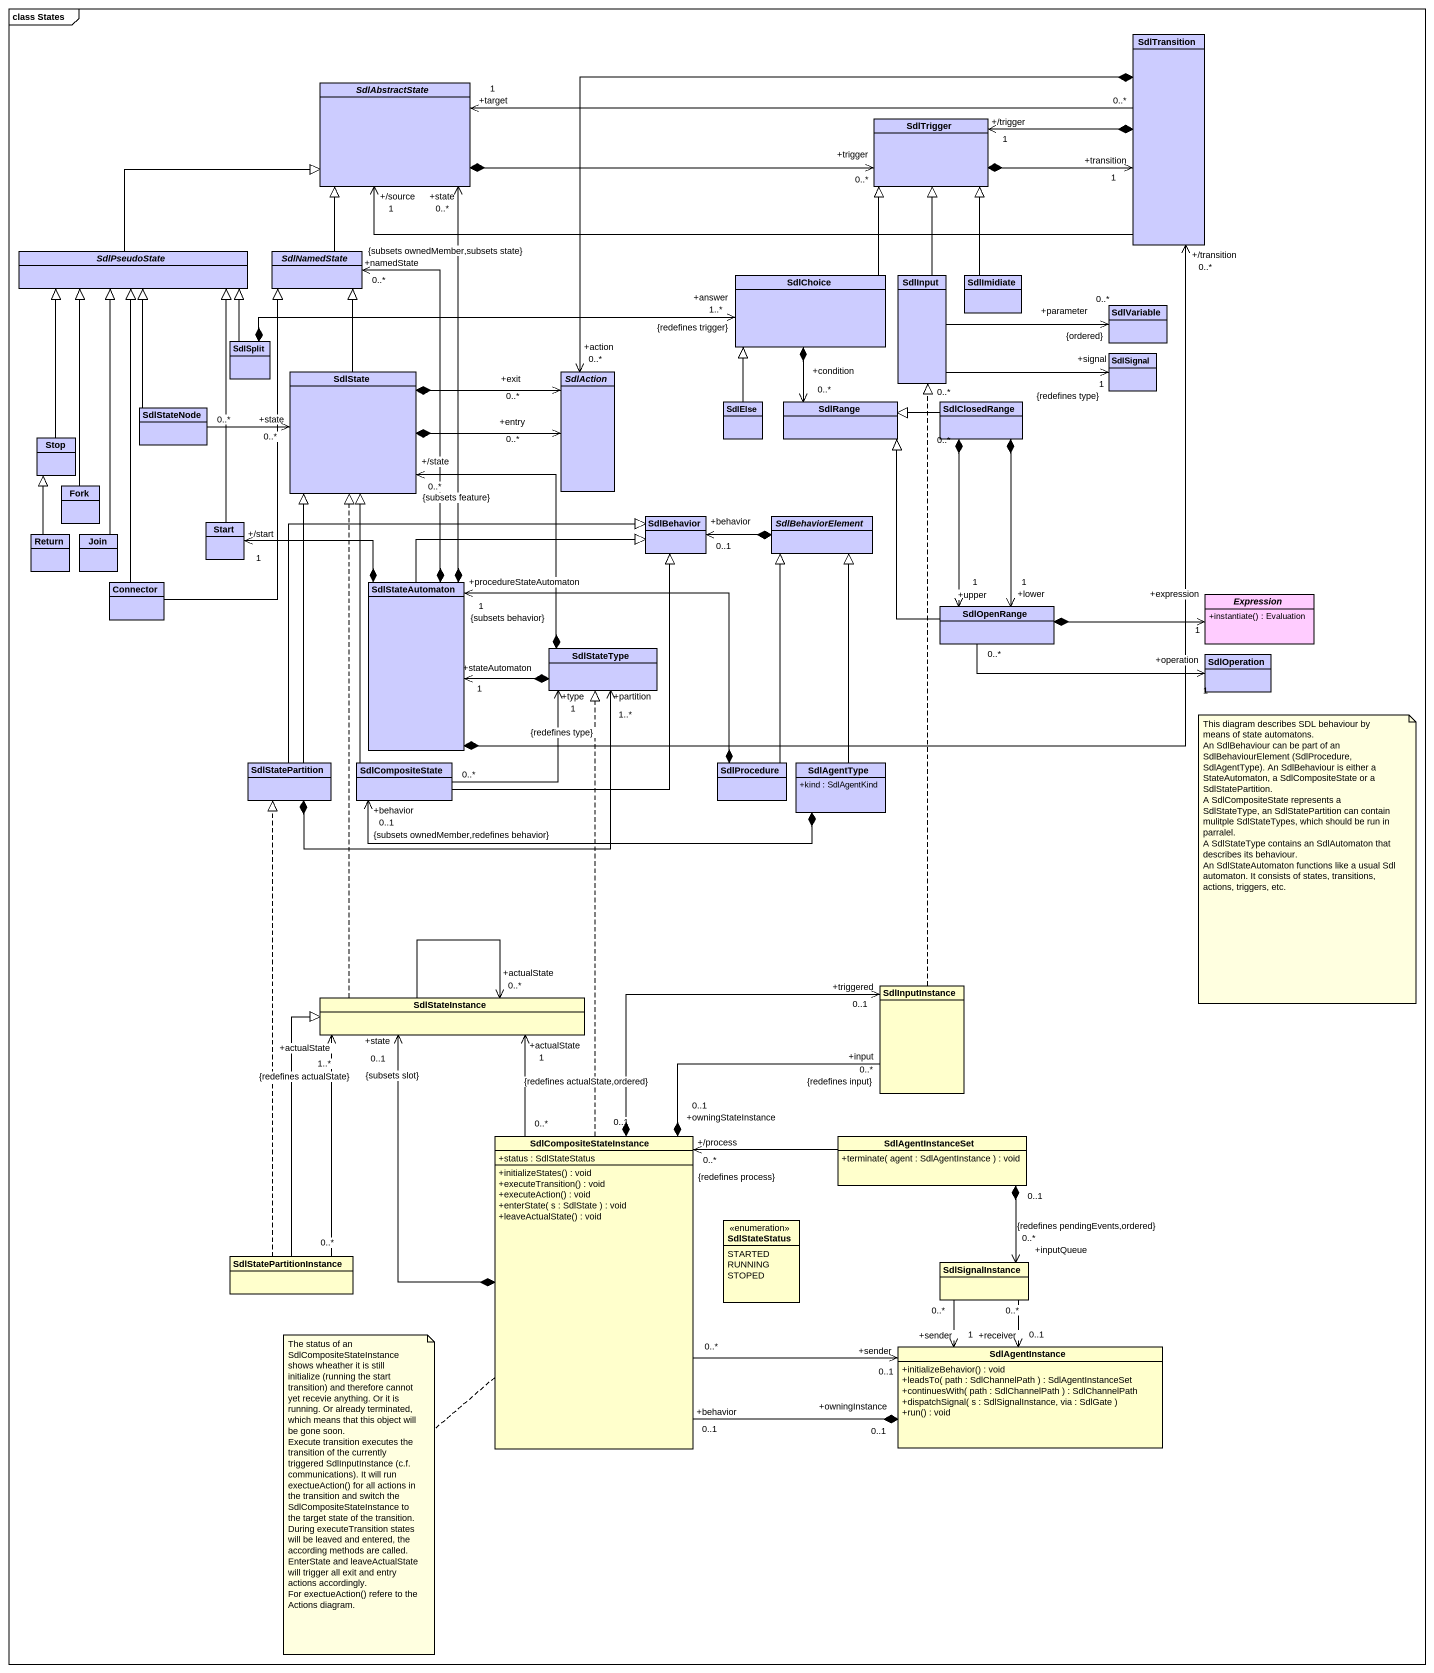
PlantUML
@startuml
mainframe class States
hide circle
hide empty members
skinparam classAttributeIconSize 0
class SdlTransition #CCCCFF
abstract class SdlAbstractState #CCCCFF
class SdlTrigger #CCCCFF
abstract class SdlPseudoState #CCCCFF
abstract class SdlNamedState #CCCCFF
class SdlChoice #CCCCFF
class SdlInput #CCCCFF
class SdlImidiate #CCCCFF
class SdlVariable #CCCCFF
class SdlSplit #CCCCFF
class SdlSignal #CCCCFF
class SdlState #CCCCFF
abstract class SdlAction #CCCCFF
class SdlStateNode #CCCCFF
class SdlElse #CCCCFF
class SdlRange #CCCCFF
class SdlClosedRange #CCCCFF
class "Stop" as Stop_ #CCCCFF
class "Fork" as Fork_ #CCCCFF
class "Return" as Return_ #CCCCFF
class Join #CCCCFF
class "Start" as Start_ #CCCCFF
class SdlBehavior #CCCCFF
abstract class SdlBehaviorElement #CCCCFF
class Connector #CCCCFF
class SdlStateAutomaton #CCCCFF
class SdlOpenRange #CCCCFF
abstract class Expression #FFCCFF {
  +instantiate() : Evaluation
}
class SdlStateType #CCCCFF
class SdlOperation #CCCCFF
class SdlStatePartition #CCCCFF
class SdlCompositeState #CCCCFF
class SdlProcedure #CCCCFF
class SdlAgentType #CCCCFF {
  +kind : SdlAgentKind
}
class SdlStateInstance #FFFFCC
class SdlInputInstance #FFFFCC
class SdlCompositeStateInstance #FFFFCC {
  +status : SdlStateStatus
  +initializeStates() : void
  +executeTransition() : void
  +executeAction() : void
  +enterState( s : SdlState ) : void
  +leaveActualState() : void
}
class SdlAgentInstanceSet #FFFFCC {
  +terminate( agent : SdlAgentInstance ) : void
}
enum SdlStateStatus #FFFFCC {
  STARTED
  RUNNING
  STOPED
}
class SdlStatePartitionInstance #FFFFCC
class SdlSignalInstance #FFFFCC
class SdlAgentInstance #FFFFCC {
  +initializeBehavior() : void
  +leadsTo( path : SdlChannelPath ) : SdlAgentInstanceSet
  +continuesWith( path : SdlChannelPath ) : SdlChannelPath
  +dispatchSignal( s : SdlSignalInstance, via : SdlGate )
  +run() : void
}
SdlTransition "0..*" -left-> "+target\n1" SdlAbstractState
SdlTransition -left-> "+/source\n1" SdlAbstractState
SdlTransition *-left-> "+/trigger\n1" SdlTrigger
SdlTransition *-left-> "+action\n0..*" SdlAction
SdlAbstractState *-right-> "+trigger\n0..*" SdlTrigger
SdlTrigger *-right-> "+transition\n1" SdlTransition
SdlPseudoState -right-|> SdlAbstractState
SdlNamedState -up-|> SdlAbstractState
SdlChoice -up-|> SdlTrigger
SdlChoice *--> "+condition\n0..*" SdlRange
SdlInput -up-|> SdlTrigger
SdlInput "0..*" -right-> "+parameter\n0..*\n{ordered}" SdlVariable
SdlInput "0..*" -right-> "+signal\n1\n{redefines type}" SdlSignal
SdlImidiate -up-|> SdlTrigger
SdlSplit -up-|> SdlPseudoState
SdlSplit *-right-> "+answer\n1..*\n{redefines trigger}" SdlChoice
SdlState -up-|> SdlNamedState
SdlState *-right-> "+entry\n0..*" SdlAction
SdlState *-right-> "+exit\n0..*" SdlAction
SdlStateNode -up-|> SdlPseudoState
SdlStateNode "0..*" -right-> "+state\n0..*" SdlState
SdlElse -up-|> SdlChoice
SdlClosedRange -left-|> SdlRange
SdlClosedRange *--> "+upper\n1" SdlOpenRange
SdlClosedRange *--> "+lower\n1" SdlOpenRange
Stop_ -up-|> SdlPseudoState
Fork_ -up-|> SdlPseudoState
Return_ -up-|> Stop_
Join -up-|> SdlPseudoState
Start_ -up-|> SdlPseudoState
SdlBehaviorElement *-left-> "+behavior\n0..1" SdlBehavior
Connector -up-|> SdlPseudoState
Connector -up-|> SdlNamedState
SdlStateAutomaton *-up-> "+/transition\n0..*" SdlTransition
SdlStateAutomaton *-up-> "+state\n0..*" SdlAbstractState
SdlStateAutomaton *-up-> "+namedState\n0..*\n{subsets ownedMember,subsets state}" SdlNamedState
SdlStateAutomaton *-up-> "+/start\n1" Start_
SdlStateAutomaton -right-|> SdlBehavior
SdlOpenRange -up-|> SdlRange
SdlOpenRange *-right-> "+expression\n1" Expression
SdlOpenRange "0..*" -right-> "+operation\n1" SdlOperation
SdlStateType *-up-> "+/state\n0..*\n{subsets feature}" SdlState
SdlStateType *-left-> "+stateAutomaton\n1" SdlStateAutomaton
SdlStatePartition -up-|> SdlState
SdlStatePartition -up-|> SdlBehavior
SdlStatePartition *-right-> "+partition\n1..*" SdlStateType
SdlCompositeState -up-|> SdlState
SdlCompositeState -up-|> SdlBehavior
SdlCompositeState "0..*" -right-> "+type\n1\n{redefines type}" SdlStateType
SdlProcedure -up-|> SdlBehaviorElement
SdlProcedure *-left-> "+procedureStateAutomaton\n1\n{subsets behavior}" SdlStateAutomaton
SdlAgentType -up-|> SdlBehaviorElement
SdlAgentType *-left-> "+behavior\n0..1\n{subsets ownedMember,redefines behavior}" SdlCompositeState
SdlStateInstance .up.|> SdlState
SdlStateInstance --> "+actualState\n0..*" SdlStateInstance
SdlInputInstance .up.|> SdlInput
SdlCompositeStateInstance .up.|> SdlStateType
SdlCompositeStateInstance *-up-> "+state\n0..1\n{subsets slot}" SdlStateInstance
SdlCompositeStateInstance "0..*" -up-> "+actualState\n1\n{redefines actualState,ordered}" SdlStateInstance
SdlCompositeStateInstance "+owningStateInstance\n0..1" *-up- "+input\n0..*\n{redefines input}" SdlInputInstance
SdlCompositeStateInstance "0..1" *-up-> "+triggered\n0..1" SdlInputInstance
SdlCompositeStateInstance "0..*" -right-> "+sender\n0..1" SdlAgentInstance
SdlAgentInstanceSet -left-> "+/process\n0..*\n{redefines process}" SdlCompositeStateInstance
SdlAgentInstanceSet "0..1" *--> "+inputQueue\n0..*\n{redefines pendingEvents,ordered}" SdlSignalInstance
SdlStatePartitionInstance .up.|> SdlStatePartition
SdlStatePartitionInstance "0..*" -up-> "+actualState\n1..*\n{redefines actualState}" SdlStateInstance
SdlStatePartitionInstance -up-|> SdlStateInstance
SdlSignalInstance "0..*" --> "+receiver\n0..1" SdlAgentInstance
SdlSignalInstance "0..*" --> "+sender\n1" SdlAgentInstance
SdlAgentInstance "+owningInstance\n0..1" *-left- "+behavior\n0..1" SdlCompositeStateInstance
note as N1
  This diagram describes SDL behaviour by means of state automatons.
  An SdlBehaviour can be part of an SdlBehaviourElement (SdlProcedure, SdlAgentType). An SdlBehaviour is either a StateAutomaton, a SdlCompositeState or a SdlStatePartition.
  A SdlCompositeState represents a SdlStateType, an SdlStatePartition can contain mulitple SdlStateTypes, which should be run in parralel.
  A SdlStateType contains an SdlAutomaton that describes its behaviour.
  An SdlStateAutomaton functions like a usual Sdl automaton. It consists of states, transitions, actions, triggers, etc.
end note
note bottom of SdlCompositeStateInstance
  The status of an SdlCompositeStateInstance shows wheather it is still initialize (running the start transition) and therefore cannot yet recevie anything. Or it is running. Or already terminated, which means that this object will be gone soon.
  Execute transition executes the transition of the currently triggered SdlInputInstance (c.f. communications). It will run exectueAction() for all actions in the transition and switch the SdlCompositeStateInstance to the target state of the transition.
  During executeTransition states will be leaved and entered, the according methods are called. EnterState and leaveActualState will trigger all exit and entry actions accordingly.
  For exectueAction() refere to the Actions diagram.
end note
@enduml
